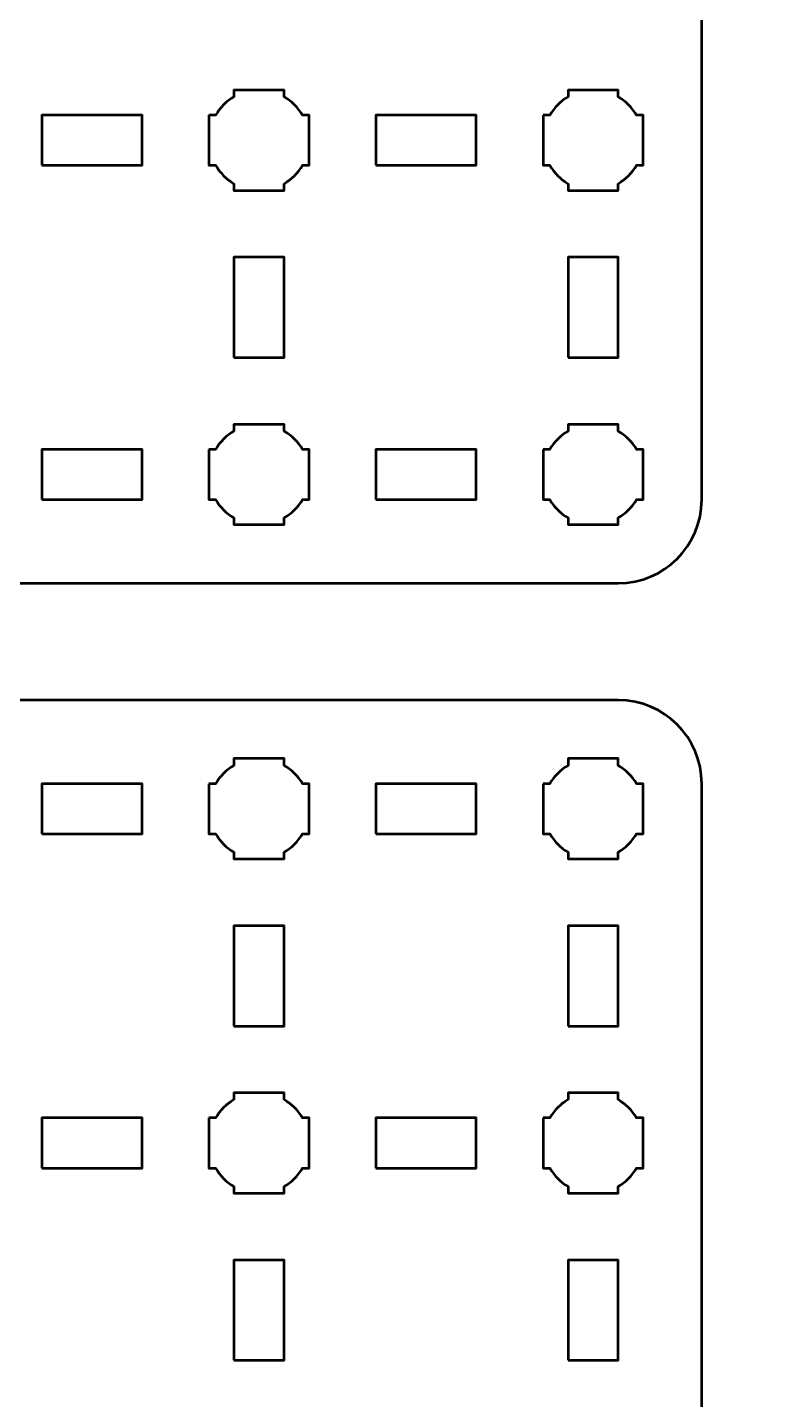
# Model space of a CAD drawing. Header units: centimetres. Extents: x -21 to 0, y -29.7 to 0.
# Drawn here: x -16.89 to -12.36, y -21.38 to -13.18 of the extents above; entities that cross this region are included whole.
import ezdxf

# ---------------------------------------------------------------- set-up
doc = ezdxf.new("R2010")
doc.units = ezdxf.units.CM
doc.header["$MEASUREMENT"] = 0
doc.layers.add('Layer 1', color=7, linetype='Continuous')

msp = doc.modelspace()

# ---------------------------------------------------------------- linework, layer by layer
at = {"layer": 'Layer 1', "lineweight": 53}
for points in [[(-16.8, -14), (-16.2, -14), (-16.2, -13.7), (-16.8, -13.7), (-16.8, -14)], [(-14.8, -14), (-14.2, -14), (-14.2, -13.7), (-14.8, -13.7), (-14.8, -14)], [(-15.65, -15.15), (-15.35, -15.15), (-15.35, -14.55), (-15.65, -14.55), (-15.65, -15.15)], [(-13.65, -15.15), (-13.35, -15.15), (-13.35, -14.55), (-13.65, -14.55), (-13.65, -15.15)], [(-16.8, -16), (-16.2, -16), (-16.2, -15.7), (-16.8, -15.7), (-16.8, -16)], [(-14.8, -16), (-14.2, -16), (-14.2, -15.7), (-14.8, -15.7), (-14.8, -16)], [(-16.8, -18), (-16.2, -18), (-16.2, -17.7), (-16.8, -17.7), (-16.8, -18)], [(-14.8, -18), (-14.2, -18), (-14.2, -17.7), (-14.8, -17.7), (-14.8, -18)], [(-15.65, -19.15), (-15.35, -19.15), (-15.35, -18.55), (-15.65, -18.55), (-15.65, -19.15)], [(-13.65, -19.15), (-13.35, -19.15), (-13.35, -18.55), (-13.65, -18.55), (-13.65, -19.15)], [(-16.8, -20), (-16.2, -20), (-16.2, -19.7), (-16.8, -19.7), (-16.8, -20)], [(-14.8, -20), (-14.2, -20), (-14.2, -19.7), (-14.8, -19.7), (-14.8, -20)], [(-15.65, -21.15), (-15.35, -21.15), (-15.35, -20.55), (-15.65, -20.55), (-15.65, -21.15)], [(-13.65, -21.15), (-13.35, -21.15), (-13.35, -20.55), (-13.65, -20.55), (-13.65, -21.15)]]:
    msp.add_lwpolyline(points, close=True, dxfattribs=at)
at = {"layer": 'Layer 1', "color": 1, "lineweight": 53}
msp.add_open_spline([(-21.00003, -29.19995), (-21.00003, -29.19995), (-21.00003, -5.89992), (-21.00003, -5.89992), (-21.00003, -5.89992), (-21.00003, -5.81709), (-20.93286, -5.74992), (-20.85003, -5.74992), (-20.85003, -5.74992), (-20.7672, -5.74992), (-20.70003, -5.68275), (-20.70003, -5.59992), (-20.70003, -5.59992), (-20.70003, -5.51709), (-20.7672, -5.44992), (-20.85003, -5.44992), (-20.85003, -5.44992), (-20.93286, -5.44992), (-21.00003, -5.38275), (-21.00003, -5.29992), (-21.00003, -5.29992), (-21.00003, -5.21709), (-20.93286, -5.14992), (-20.85003, -5.14992), (-20.85003, -5.14992), (-20.7672, -5.14992), (-20.70003, -5.08275), (-20.70003, -4.99992), (-20.70003, -4.99992), (-20.70003, -4.91709), (-20.7672, -4.84992), (-20.85003, -4.84992), (-20.85003, -4.84992), (-20.93286, -4.84992), (-21.00003, -4.78275), (-21.00003, -4.69992), (-21.00003, -4.69992), (-21.00003, -4.61709), (-20.93286, -4.54992), (-20.85003, -4.54992), (-20.85003, -4.54992), (-20.7672, -4.54992), (-20.70003, -4.48275), (-20.70003, -4.39992), (-20.70003, -4.39992), (-20.70003, -4.31709), (-20.7672, -4.24992), (-20.85003, -4.24992), (-20.85003, -4.24992), (-20.93286, -4.24992), (-21.00003, -4.18275), (-21.00003, -4.09992), (-21.00003, -4.09992), (-21.00003, -4.01709), (-20.93286, -3.94992), (-20.85003, -3.94992), (-20.85003, -3.94992), (-20.7672, -3.94992), (-20.70003, -3.88275), (-20.70003, -3.79992), (-20.70003, -3.79992), (-20.70003, -3.71709), (-20.7672, -3.64992), (-20.85003, -3.64992), (-20.85003, -3.64992), (-20.93286, -3.64992), (-21.00003, -3.58275), (-21.00003, -3.49992), (-21.00003, -3.49992), (-21.00003, -3.41709), (-20.93286, -3.34992), (-20.85003, -3.34992), (-20.85003, -3.34992), (-20.7672, -3.34992), (-20.70003, -3.28275), (-20.70003, -3.19992), (-20.70003, -3.19992), (-20.70003, -3.11709), (-20.7672, -3.04992), (-20.85003, -3.04992), (-20.85003, -3.04992), (-20.93286, -3.04992), (-21.00003, -2.98275), (-21.00003, -2.89992), (-21.00003, -2.89992), (-21.00003, -2.81709), (-20.93286, -2.74992), (-20.85003, -2.74992), (-20.85003, -2.74992), (-20.7672, -2.74992), (-20.70003, -2.68275), (-20.70003, -2.59992), (-20.70003, -2.59992), (-20.70003, -2.51709), (-20.7672, -2.44992), (-20.85003, -2.44992), (-20.85003, -2.44992), (-20.93286, -2.44992), (-21.00003, -2.38275), (-21.00003, -2.29992), (-21.00003, -2.29992), (-21.00003, -2.21709), (-20.93286, -2.14992), (-20.85003, -2.14992), (-20.85003, -2.14992), (-20.7672, -2.14992), (-20.70003, -2.08275), (-20.70003, -1.99992), (-20.70003, -1.99992), (-20.70003, -1.91709), (-20.7672, -1.84992), (-20.85003, -1.84992), (-20.85003, -1.84992), (-20.93286, -1.84992), (-21.00003, -1.78275), (-21.00003, -1.69992), (-21.00003, -1.69992), (-21.00003, -1.61709), (-20.93286, -1.54992), (-20.85003, -1.54992), (-20.85003, -1.54992), (-20.7672, -1.54992), (-20.70003, -1.48275), (-20.70003, -1.39992), (-20.70003, -1.39992), (-20.70003, -1.31709), (-20.7672, -1.24992), (-20.85003, -1.24992), (-20.85003, -1.24992), (-20.93286, -1.24992), (-21.00003, -1.18275), (-21.00003, -1.09992), (-21.00003, -1.09992), (-21.00003, -1.09992), (-21.00003, -0.49992), (-21.00003, -0.49992), (-21.00003, -0.49992), (-21.00003, -0.22295), (-20.77694, 0.00004), (-20.49994, 0.00004), (-20.49994, 0.00004), (-20.49994, 0.00004), (-0.50008, 0.00004), (-0.50008, 0.00004), (-0.50008, 0.00004), (-0.22294, 0.00004), (0.00002, -0.22295), (0.00002, -0.49992), (0.00002, -0.49992), (0.00002, -0.49992), (0.00002, -29.19995), (0.00002, -29.19995), (0.00002, -29.19995), (0.00002, -29.47695), (-0.22294, -29.70004), (-0.50008, -29.70004), (-0.50008, -29.70004), (-0.50008, -29.70004), (-20.49994, -29.70004), (-20.49994, -29.70004), (-20.49994, -29.70004), (-20.77694, -29.70004), (-21.00003, -29.47695), (-21.00003, -29.19995)], degree=3, knots=[0, 0, 0, 0, 0.0243902, 0.0243902, 0.0243902, 0.0243902, 0.0487805, 0.0487805, 0.0487805, 0.0487805, 0.0731707, 0.0731707, 0.0731707, 0.0731707, 0.097561, 0.097561, 0.097561, 0.097561, 0.1219512, 0.1219512, 0.1219512, 0.1219512, 0.1463415, 0.1463415, 0.1463415, 0.1463415, 0.1707317, 0.1707317, 0.1707317, 0.1707317, 0.195122, 0.195122, 0.195122, 0.195122, 0.2195122, 0.2195122, 0.2195122, 0.2195122, 0.2439024, 0.2439024, 0.2439024, 0.2439024, 0.2682927, 0.2682927, 0.2682927, 0.2682927, 0.2926829, 0.2926829, 0.2926829, 0.2926829, 0.3170732, 0.3170732, 0.3170732, 0.3170732, 0.3414634, 0.3414634, 0.3414634, 0.3414634, 0.3658537, 0.3658537, 0.3658537, 0.3658537, 0.3902439, 0.3902439, 0.3902439, 0.3902439, 0.4146341, 0.4146341, 0.4146341, 0.4146341, 0.4390244, 0.4390244, 0.4390244, 0.4390244, 0.4634146, 0.4634146, 0.4634146, 0.4634146, 0.4878049, 0.4878049, 0.4878049, 0.4878049, 0.5121951, 0.5121951, 0.5121951, 0.5121951, 0.5365854, 0.5365854, 0.5365854, 0.5365854, 0.5609756, 0.5609756, 0.5609756, 0.5609756, 0.5853659, 0.5853659, 0.5853659, 0.5853659, 0.6097561, 0.6097561, 0.6097561, 0.6097561, 0.6341463, 0.6341463, 0.6341463, 0.6341463, 0.6585366, 0.6585366, 0.6585366, 0.6585366, 0.6829268, 0.6829268, 0.6829268, 0.6829268, 0.7073171, 0.7073171, 0.7073171, 0.7073171, 0.7317073, 0.7317073, 0.7317073, 0.7317073, 0.7560976, 0.7560976, 0.7560976, 0.7560976, 0.7804878, 0.7804878, 0.7804878, 0.7804878, 0.804878, 0.804878, 0.804878, 0.804878, 0.8292683, 0.8292683, 0.8292683, 0.8292683, 0.8536585, 0.8536585, 0.8536585, 0.8536585, 0.8780488, 0.8780488, 0.8780488, 0.8780488, 0.902439, 0.902439, 0.902439, 0.902439, 0.9268293, 0.9268293, 0.9268293, 0.9268293, 0.9512195, 0.9512195, 0.9512195, 0.9512195, 0.9756098, 0.9756098, 0.9756098, 0.9756098, 1, 1, 1, 1], dxfattribs=at)
at = {"layer": 'Layer 1', "color": 3, "lineweight": 53}
for points in [[(-20.15, -16), (-20.15, -16), (-20.15, -9.7), (-20.15, -9.7), (-20.15, -9.7), (-20.15, -9.42391), (-19.92609, -9.2), (-19.65, -9.2), (-19.65, -9.2), (-19.65, -9.2), (-13.35, -9.2), (-13.35, -9.2), (-13.35, -9.2), (-13.07391, -9.2), (-12.85, -9.42391), (-12.85, -9.7), (-12.85, -9.7), (-12.85, -9.7), (-12.85, -16), (-12.85, -16), (-12.85, -16), (-12.85, -16.27609), (-13.07391, -16.5), (-13.35, -16.5), (-13.35, -16.5), (-13.35, -16.5), (-19.65, -16.5), (-19.65, -16.5), (-19.65, -16.5), (-19.92609, -16.5), (-20.15, -16.27609), (-20.15, -16)], [(-20.15, -24), (-20.15, -24), (-20.15, -17.7), (-20.15, -17.7), (-20.15, -17.7), (-20.15, -17.42391), (-19.92609, -17.2), (-19.65, -17.2), (-19.65, -17.2), (-19.65, -17.2), (-13.35, -17.2), (-13.35, -17.2), (-13.35, -17.2), (-13.07391, -17.2), (-12.85, -17.42391), (-12.85, -17.7), (-12.85, -17.7), (-12.85, -17.7), (-12.85, -24), (-12.85, -24), (-12.85, -24), (-12.85, -24.27609), (-13.07391, -24.5), (-13.35, -24.5), (-13.35, -24.5), (-13.35, -24.5), (-19.65, -24.5), (-19.65, -24.5), (-19.65, -24.5), (-19.92609, -24.5), (-20.15, -24.27609), (-20.15, -24)]]:
    msp.add_open_spline(points, degree=3, knots=[0, 0, 0, 0, 0.125, 0.125, 0.125, 0.125, 0.25, 0.25, 0.25, 0.25, 0.375, 0.375, 0.375, 0.375, 0.5, 0.5, 0.5, 0.5, 0.625, 0.625, 0.625, 0.625, 0.75, 0.75, 0.75, 0.75, 0.875, 0.875, 0.875, 0.875, 1, 1, 1, 1], dxfattribs=at)
at = {"layer": 'Layer 1', "lineweight": 53}
for points in [[(-15.8, -13.7), (-15.8, -13.7), (-15.75985, -13.7), (-15.75985, -13.7), (-15.75985, -13.7), (-15.7335, -13.65447), (-15.69553, -13.6165), (-15.65, -13.59015), (-15.65, -13.59015), (-15.65, -13.59015), (-15.65, -13.55), (-15.65, -13.55), (-15.65, -13.55), (-15.65, -13.55), (-15.5, -13.55), (-15.5, -13.55), (-15.5, -13.55), (-15.5, -13.55), (-15.35, -13.55), (-15.35, -13.55), (-15.35, -13.55), (-15.35, -13.55), (-15.35, -13.59015), (-15.35, -13.59015), (-15.35, -13.59015), (-15.30447, -13.6165), (-15.2665, -13.65447), (-15.24015, -13.7), (-15.24015, -13.7), (-15.24015, -13.7), (-15.2, -13.7), (-15.2, -13.7), (-15.2, -13.7), (-15.2, -13.7), (-15.2, -13.85), (-15.2, -13.85), (-15.2, -13.85), (-15.2, -13.85), (-15.2, -14), (-15.2, -14), (-15.2, -14), (-15.2, -14), (-15.24015, -14), (-15.24015, -14), (-15.24015, -14), (-15.2665, -14.04553), (-15.30447, -14.0835), (-15.35, -14.10985), (-15.35, -14.10985), (-15.35, -14.10985), (-15.35, -14.15), (-15.35, -14.15), (-15.35, -14.15), (-15.35, -14.15), (-15.5, -14.15), (-15.5, -14.15), (-15.5, -14.15), (-15.5, -14.15), (-15.65, -14.15), (-15.65, -14.15), (-15.65, -14.15), (-15.65, -14.15), (-15.65, -14.10985), (-15.65, -14.10985), (-15.65, -14.10985), (-15.69553, -14.0835), (-15.7335, -14.04553), (-15.75985, -14), (-15.75985, -14), (-15.75985, -14), (-15.8, -14), (-15.8, -14), (-15.8, -14), (-15.8, -14), (-15.8, -13.85), (-15.8, -13.85), (-15.8, -13.85), (-15.8, -13.85), (-15.8, -13.7), (-15.8, -13.7)], [(-13.8, -13.7), (-13.8, -13.7), (-13.75985, -13.7), (-13.75985, -13.7), (-13.75985, -13.7), (-13.7335, -13.65447), (-13.69553, -13.6165), (-13.65, -13.59015), (-13.65, -13.59015), (-13.65, -13.59015), (-13.65, -13.55), (-13.65, -13.55), (-13.65, -13.55), (-13.65, -13.55), (-13.5, -13.55), (-13.5, -13.55), (-13.5, -13.55), (-13.5, -13.55), (-13.35, -13.55), (-13.35, -13.55), (-13.35, -13.55), (-13.35, -13.55), (-13.35, -13.59015), (-13.35, -13.59015), (-13.35, -13.59015), (-13.30447, -13.6165), (-13.2665, -13.65447), (-13.24015, -13.7), (-13.24015, -13.7), (-13.24015, -13.7), (-13.2, -13.7), (-13.2, -13.7), (-13.2, -13.7), (-13.2, -13.7), (-13.2, -13.85), (-13.2, -13.85), (-13.2, -13.85), (-13.2, -13.85), (-13.2, -14), (-13.2, -14), (-13.2, -14), (-13.2, -14), (-13.24015, -14), (-13.24015, -14), (-13.24015, -14), (-13.2665, -14.04553), (-13.30447, -14.0835), (-13.35, -14.10985), (-13.35, -14.10985), (-13.35, -14.10985), (-13.35, -14.15), (-13.35, -14.15), (-13.35, -14.15), (-13.35, -14.15), (-13.5, -14.15), (-13.5, -14.15), (-13.5, -14.15), (-13.5, -14.15), (-13.65, -14.15), (-13.65, -14.15), (-13.65, -14.15), (-13.65, -14.15), (-13.65, -14.10985), (-13.65, -14.10985), (-13.65, -14.10985), (-13.69553, -14.0835), (-13.7335, -14.04553), (-13.75985, -14), (-13.75985, -14), (-13.75985, -14), (-13.8, -14), (-13.8, -14), (-13.8, -14), (-13.8, -14), (-13.8, -13.85), (-13.8, -13.85), (-13.8, -13.85), (-13.8, -13.85), (-13.8, -13.7), (-13.8, -13.7)], [(-15.8, -15.7), (-15.8, -15.7), (-15.75985, -15.7), (-15.75985, -15.7), (-15.75985, -15.7), (-15.7335, -15.65447), (-15.69553, -15.6165), (-15.65, -15.59015), (-15.65, -15.59015), (-15.65, -15.59015), (-15.65, -15.55), (-15.65, -15.55), (-15.65, -15.55), (-15.65, -15.55), (-15.5, -15.55), (-15.5, -15.55), (-15.5, -15.55), (-15.5, -15.55), (-15.35, -15.55), (-15.35, -15.55), (-15.35, -15.55), (-15.35, -15.55), (-15.35, -15.59015), (-15.35, -15.59015), (-15.35, -15.59015), (-15.30447, -15.6165), (-15.2665, -15.65447), (-15.24015, -15.7), (-15.24015, -15.7), (-15.24015, -15.7), (-15.2, -15.7), (-15.2, -15.7), (-15.2, -15.7), (-15.2, -15.7), (-15.2, -15.85), (-15.2, -15.85), (-15.2, -15.85), (-15.2, -15.85), (-15.2, -16), (-15.2, -16), (-15.2, -16), (-15.2, -16), (-15.24015, -16), (-15.24015, -16), (-15.24015, -16), (-15.2665, -16.04553), (-15.30447, -16.0835), (-15.35, -16.10985), (-15.35, -16.10985), (-15.35, -16.10985), (-15.35, -16.15), (-15.35, -16.15), (-15.35, -16.15), (-15.35, -16.15), (-15.5, -16.15), (-15.5, -16.15), (-15.5, -16.15), (-15.5, -16.15), (-15.65, -16.15), (-15.65, -16.15), (-15.65, -16.15), (-15.65, -16.15), (-15.65, -16.10985), (-15.65, -16.10985), (-15.65, -16.10985), (-15.69553, -16.0835), (-15.7335, -16.04553), (-15.75985, -16), (-15.75985, -16), (-15.75985, -16), (-15.8, -16), (-15.8, -16), (-15.8, -16), (-15.8, -16), (-15.8, -15.85), (-15.8, -15.85), (-15.8, -15.85), (-15.8, -15.85), (-15.8, -15.7), (-15.8, -15.7)], [(-13.8, -15.7), (-13.8, -15.7), (-13.75985, -15.7), (-13.75985, -15.7), (-13.75985, -15.7), (-13.7335, -15.65447), (-13.69553, -15.6165), (-13.65, -15.59015), (-13.65, -15.59015), (-13.65, -15.59015), (-13.65, -15.55), (-13.65, -15.55), (-13.65, -15.55), (-13.65, -15.55), (-13.5, -15.55), (-13.5, -15.55), (-13.5, -15.55), (-13.5, -15.55), (-13.35, -15.55), (-13.35, -15.55), (-13.35, -15.55), (-13.35, -15.55), (-13.35, -15.59015), (-13.35, -15.59015), (-13.35, -15.59015), (-13.30447, -15.6165), (-13.2665, -15.65447), (-13.24015, -15.7), (-13.24015, -15.7), (-13.24015, -15.7), (-13.2, -15.7), (-13.2, -15.7), (-13.2, -15.7), (-13.2, -15.7), (-13.2, -15.85), (-13.2, -15.85), (-13.2, -15.85), (-13.2, -15.85), (-13.2, -16), (-13.2, -16), (-13.2, -16), (-13.2, -16), (-13.24015, -16), (-13.24015, -16), (-13.24015, -16), (-13.2665, -16.04553), (-13.30447, -16.0835), (-13.35, -16.10985), (-13.35, -16.10985), (-13.35, -16.10985), (-13.35, -16.15), (-13.35, -16.15), (-13.35, -16.15), (-13.35, -16.15), (-13.5, -16.15), (-13.5, -16.15), (-13.5, -16.15), (-13.5, -16.15), (-13.65, -16.15), (-13.65, -16.15), (-13.65, -16.15), (-13.65, -16.15), (-13.65, -16.10985), (-13.65, -16.10985), (-13.65, -16.10985), (-13.69553, -16.0835), (-13.7335, -16.04553), (-13.75985, -16), (-13.75985, -16), (-13.75985, -16), (-13.8, -16), (-13.8, -16), (-13.8, -16), (-13.8, -16), (-13.8, -15.85), (-13.8, -15.85), (-13.8, -15.85), (-13.8, -15.85), (-13.8, -15.7), (-13.8, -15.7)], [(-15.8, -17.7), (-15.8, -17.7), (-15.75985, -17.7), (-15.75985, -17.7), (-15.75985, -17.7), (-15.7335, -17.65447), (-15.69553, -17.6165), (-15.65, -17.59015), (-15.65, -17.59015), (-15.65, -17.59015), (-15.65, -17.55), (-15.65, -17.55), (-15.65, -17.55), (-15.65, -17.55), (-15.5, -17.55), (-15.5, -17.55), (-15.5, -17.55), (-15.5, -17.55), (-15.35, -17.55), (-15.35, -17.55), (-15.35, -17.55), (-15.35, -17.55), (-15.35, -17.59015), (-15.35, -17.59015), (-15.35, -17.59015), (-15.30447, -17.6165), (-15.2665, -17.65447), (-15.24015, -17.7), (-15.24015, -17.7), (-15.24015, -17.7), (-15.2, -17.7), (-15.2, -17.7), (-15.2, -17.7), (-15.2, -17.7), (-15.2, -17.85), (-15.2, -17.85), (-15.2, -17.85), (-15.2, -17.85), (-15.2, -18), (-15.2, -18), (-15.2, -18), (-15.2, -18), (-15.24015, -18), (-15.24015, -18), (-15.24015, -18), (-15.2665, -18.04553), (-15.30447, -18.0835), (-15.35, -18.10985), (-15.35, -18.10985), (-15.35, -18.10985), (-15.35, -18.15), (-15.35, -18.15), (-15.35, -18.15), (-15.35, -18.15), (-15.5, -18.15), (-15.5, -18.15), (-15.5, -18.15), (-15.5, -18.15), (-15.65, -18.15), (-15.65, -18.15), (-15.65, -18.15), (-15.65, -18.15), (-15.65, -18.10985), (-15.65, -18.10985), (-15.65, -18.10985), (-15.69553, -18.0835), (-15.7335, -18.04553), (-15.75985, -18), (-15.75985, -18), (-15.75985, -18), (-15.8, -18), (-15.8, -18), (-15.8, -18), (-15.8, -18), (-15.8, -17.85), (-15.8, -17.85), (-15.8, -17.85), (-15.8, -17.85), (-15.8, -17.7), (-15.8, -17.7)], [(-13.8, -17.7), (-13.8, -17.7), (-13.75985, -17.7), (-13.75985, -17.7), (-13.75985, -17.7), (-13.7335, -17.65447), (-13.69553, -17.6165), (-13.65, -17.59015), (-13.65, -17.59015), (-13.65, -17.59015), (-13.65, -17.55), (-13.65, -17.55), (-13.65, -17.55), (-13.65, -17.55), (-13.5, -17.55), (-13.5, -17.55), (-13.5, -17.55), (-13.5, -17.55), (-13.35, -17.55), (-13.35, -17.55), (-13.35, -17.55), (-13.35, -17.55), (-13.35, -17.59015), (-13.35, -17.59015), (-13.35, -17.59015), (-13.30447, -17.6165), (-13.2665, -17.65447), (-13.24015, -17.7), (-13.24015, -17.7), (-13.24015, -17.7), (-13.2, -17.7), (-13.2, -17.7), (-13.2, -17.7), (-13.2, -17.7), (-13.2, -17.85), (-13.2, -17.85), (-13.2, -17.85), (-13.2, -17.85), (-13.2, -18), (-13.2, -18), (-13.2, -18), (-13.2, -18), (-13.24015, -18), (-13.24015, -18), (-13.24015, -18), (-13.2665, -18.04553), (-13.30447, -18.0835), (-13.35, -18.10985), (-13.35, -18.10985), (-13.35, -18.10985), (-13.35, -18.15), (-13.35, -18.15), (-13.35, -18.15), (-13.35, -18.15), (-13.5, -18.15), (-13.5, -18.15), (-13.5, -18.15), (-13.5, -18.15), (-13.65, -18.15), (-13.65, -18.15), (-13.65, -18.15), (-13.65, -18.15), (-13.65, -18.10985), (-13.65, -18.10985), (-13.65, -18.10985), (-13.69553, -18.0835), (-13.7335, -18.04553), (-13.75985, -18), (-13.75985, -18), (-13.75985, -18), (-13.8, -18), (-13.8, -18), (-13.8, -18), (-13.8, -18), (-13.8, -17.85), (-13.8, -17.85), (-13.8, -17.85), (-13.8, -17.85), (-13.8, -17.7), (-13.8, -17.7)], [(-15.8, -19.7), (-15.8, -19.7), (-15.75985, -19.7), (-15.75985, -19.7), (-15.75985, -19.7), (-15.7335, -19.65447), (-15.69553, -19.6165), (-15.65, -19.59015), (-15.65, -19.59015), (-15.65, -19.59015), (-15.65, -19.55), (-15.65, -19.55), (-15.65, -19.55), (-15.65, -19.55), (-15.5, -19.55), (-15.5, -19.55), (-15.5, -19.55), (-15.5, -19.55), (-15.35, -19.55), (-15.35, -19.55), (-15.35, -19.55), (-15.35, -19.55), (-15.35, -19.59015), (-15.35, -19.59015), (-15.35, -19.59015), (-15.30447, -19.6165), (-15.2665, -19.65447), (-15.24015, -19.7), (-15.24015, -19.7), (-15.24015, -19.7), (-15.2, -19.7), (-15.2, -19.7), (-15.2, -19.7), (-15.2, -19.7), (-15.2, -19.85), (-15.2, -19.85), (-15.2, -19.85), (-15.2, -19.85), (-15.2, -20), (-15.2, -20), (-15.2, -20), (-15.2, -20), (-15.24015, -20), (-15.24015, -20), (-15.24015, -20), (-15.2665, -20.04553), (-15.30447, -20.0835), (-15.35, -20.10985), (-15.35, -20.10985), (-15.35, -20.10985), (-15.35, -20.15), (-15.35, -20.15), (-15.35, -20.15), (-15.35, -20.15), (-15.5, -20.15), (-15.5, -20.15), (-15.5, -20.15), (-15.5, -20.15), (-15.65, -20.15), (-15.65, -20.15), (-15.65, -20.15), (-15.65, -20.15), (-15.65, -20.10985), (-15.65, -20.10985), (-15.65, -20.10985), (-15.69553, -20.0835), (-15.7335, -20.04553), (-15.75985, -20), (-15.75985, -20), (-15.75985, -20), (-15.8, -20), (-15.8, -20), (-15.8, -20), (-15.8, -20), (-15.8, -19.85), (-15.8, -19.85), (-15.8, -19.85), (-15.8, -19.85), (-15.8, -19.7), (-15.8, -19.7)], [(-13.8, -19.7), (-13.8, -19.7), (-13.75985, -19.7), (-13.75985, -19.7), (-13.75985, -19.7), (-13.7335, -19.65447), (-13.69553, -19.6165), (-13.65, -19.59015), (-13.65, -19.59015), (-13.65, -19.59015), (-13.65, -19.55), (-13.65, -19.55), (-13.65, -19.55), (-13.65, -19.55), (-13.5, -19.55), (-13.5, -19.55), (-13.5, -19.55), (-13.5, -19.55), (-13.35, -19.55), (-13.35, -19.55), (-13.35, -19.55), (-13.35, -19.55), (-13.35, -19.59015), (-13.35, -19.59015), (-13.35, -19.59015), (-13.30447, -19.6165), (-13.2665, -19.65447), (-13.24015, -19.7), (-13.24015, -19.7), (-13.24015, -19.7), (-13.2, -19.7), (-13.2, -19.7), (-13.2, -19.7), (-13.2, -19.7), (-13.2, -19.85), (-13.2, -19.85), (-13.2, -19.85), (-13.2, -19.85), (-13.2, -20), (-13.2, -20), (-13.2, -20), (-13.2, -20), (-13.24015, -20), (-13.24015, -20), (-13.24015, -20), (-13.2665, -20.04553), (-13.30447, -20.0835), (-13.35, -20.10985), (-13.35, -20.10985), (-13.35, -20.10985), (-13.35, -20.15), (-13.35, -20.15), (-13.35, -20.15), (-13.35, -20.15), (-13.5, -20.15), (-13.5, -20.15), (-13.5, -20.15), (-13.5, -20.15), (-13.65, -20.15), (-13.65, -20.15), (-13.65, -20.15), (-13.65, -20.15), (-13.65, -20.10985), (-13.65, -20.10985), (-13.65, -20.10985), (-13.69553, -20.0835), (-13.7335, -20.04553), (-13.75985, -20), (-13.75985, -20), (-13.75985, -20), (-13.8, -20), (-13.8, -20), (-13.8, -20), (-13.8, -20), (-13.8, -19.85), (-13.8, -19.85), (-13.8, -19.85), (-13.8, -19.85), (-13.8, -19.7), (-13.8, -19.7)]]:
    msp.add_open_spline(points, degree=3, knots=[0, 0, 0, 0, 0.05, 0.05, 0.05, 0.05, 0.1, 0.1, 0.1, 0.1, 0.15, 0.15, 0.15, 0.15, 0.2, 0.2, 0.2, 0.2, 0.25, 0.25, 0.25, 0.25, 0.3, 0.3, 0.3, 0.3, 0.35, 0.35, 0.35, 0.35, 0.4, 0.4, 0.4, 0.4, 0.45, 0.45, 0.45, 0.45, 0.5, 0.5, 0.5, 0.5, 0.55, 0.55, 0.55, 0.55, 0.6, 0.6, 0.6, 0.6, 0.65, 0.65, 0.65, 0.65, 0.7, 0.7, 0.7, 0.7, 0.75, 0.75, 0.75, 0.75, 0.8, 0.8, 0.8, 0.8, 0.85, 0.85, 0.85, 0.85, 0.9, 0.9, 0.9, 0.9, 0.95, 0.95, 0.95, 0.95, 1, 1, 1, 1], dxfattribs=at)

doc.saveas('drawing.dxf')
